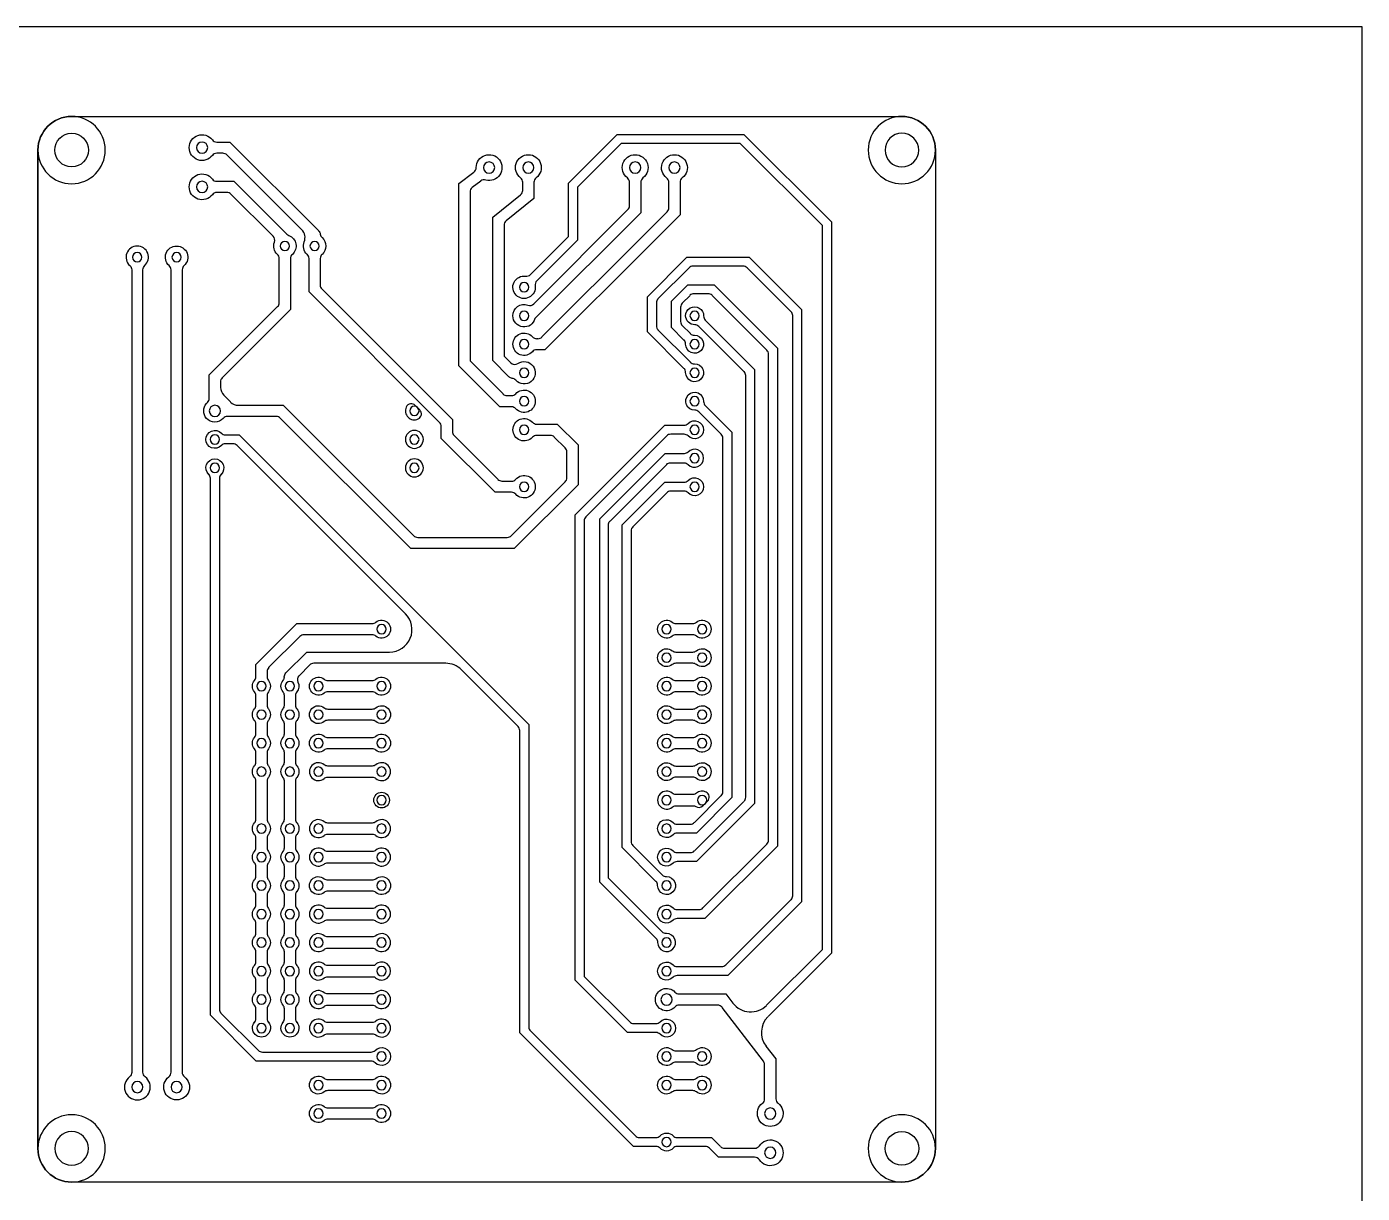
# Model space of a CAD drawing. Extents: x 0 to 200, y 0 to 200.
# Drawn here: x 81 to 200, y 96 to 200 of the extents above; entities that cross this region are included whole.
import ezdxf

# ---------------------------------------------------------------- set-up
doc = ezdxf.new("R2010")
doc.units = 0
doc.layers.add('MOSFET', color=7, linetype='CONTINUOUS')
doc.layers.add('MOSFET$TRACES', color=7, linetype='CONTINUOUS')

msp = doc.modelspace()

# ---------------------------------------------------------------- linework, layer by layer
at = {"layer": 'MOSFET'}
for p, q in [((200, 200), (0, 200)), ((200, 0), (200, 200)), ((84.96, 192), (158.96, 192)), ((81.96, 189), (81.96, 100)), ((81.96, 100), (81.96, 189)), ((161.96, 189), (161.96, 100)), ((97.9, 186.22, -1.5), (99.43, 186.22, -1.5)), ((99.43, 186.22, -1.5), (104.13, 181.51, -1.5)), ((98.8, 185.22, -1.5), (97.9, 185.22, -1.5)), ((102.91, 181.32, -1.5), (99.16, 185.07, -1.5)), ((103.47, 175.41, -1.5), (103.47, 179.33, -1.5)), ((104.47, 179.33, -1.5), (104.47, 174.79, -1.5)), ((97.23, 168.96, -1.5), (103.32, 175.05, -1.5)), ((104.47, 174.79, -1.5), (98.37, 168.69, -1.5)), ((97.23, 166.87, -1.5), (97.23, 168.96, -1.5)), ((98.23, 168.34, -1.5), (98.23, 167.85, -1.5)), ((98.52, 167.14, -1.5), (99.12, 166.55, -1.5)), ((96.98, 166.42, -1.5), (97.06, 166.5, -1.5)), ((99.83, 166.25, -1.5), (103.82, 166.25, -1.5)), ((103.82, 166.25, -1.5), (115.46, 154.62, -1.5)), ((103.2, 165.25, -1.5), (98.85, 165.25, -1.5)), ((115.19, 153.47, -1.5), (103.56, 165.11, -1.5)), ((126.41, 164.57, -1.5), (128.25, 164.57, -1.5)), ((128.25, 164.57, -1.5), (130.1, 162.72, -1.5)), ((127.63, 163.57, -1.5), (126.41, 163.57, -1.5)), ((128.95, 162.46, -1.5), (127.98, 163.42, -1.5)), ((129.1, 159.78, -1.5), (129.1, 162.1, -1.5)), ((130.1, 162.72, -1.5), (130.1, 159.16, -1.5)), ((124.14, 154.62, -1.5), (128.95, 159.43, -1.5)), ((130.1, 159.16, -1.5), (124.41, 153.47, -1.5)), ((115.81, 154.47, -1.5), (123.79, 154.47, -1.5)), ((124.41, 153.47, -1.5), (115.19, 153.47, -1.5)), ((158.96, 97), (84.96, 97))]:
    msp.add_line(p, q, dxfattribs=at)
at = {"layer": 'MOSFET', "extrusion": (0, 0, -1)}
for centre in [(-84.96, 189), (-158.96, 189), (-84.96, 100), (-158.96, 100)]:
    msp.add_circle(centre, 3, dxfattribs=at)
for centre, radius, start, end in [((-84.96, 189), 3, 0, 90), ((-158.96, 189), 3, 90, 180), ((-96.59, 185.72, 1.5), 1.15, 217.3052, 142.6948), ((-103.97, 180.45, 1.5), 1, 110.2891, 228.2429), ((-103.97, 180.45, 1.5), 1, 311.7571, 19.943), ((-97.73, 165.75, 1.5), 1, 318.1897, 41.8103), ((-97.73, 165.75, 1.5), 1, 221.8103, 318.1897), ((-125.29, 164.07, 1.5), 1, 221.8103, 138.1897), ((-84.96, 100), 3, 270, 360), ((-158.96, 100), 3, 180, 270)]:
    msp.add_arc(centre, radius, start, end, dxfattribs=at)
at = {"layer": 'MOSFET'}
for centre, radius, start, end in [((97.9, 186.72, -1.5), 0.5, 217.3052, 270), ((97.9, 184.72, -1.5), 0.5, 90, 142.6948), ((98.8, 184.72, -1.5), 0.5, 45, 90), ((102.56, 180.97, -1.5), 0.5, 340.057, 45), ((104.49, 181.86, -1.5), 0.5, 225, 249.7109), ((102.97, 179.33, -1.5), 0.5, 0, 48.2429), ((104.97, 179.33, -1.5), 0.5, 131.7571, 180), ((103, 175.39, -1.5), 0.469, 313.4209, 1.5791), ((98.71, 168.35, -1.5), 0.484, 134.197, 180.803), ((99.23, 167.85, -1.5), 1, 180, 225), ((96.73, 166.87, -1.5), 0.5, 311.8103, 0), ((99.83, 167.25, -1.5), 1, 225, 270), ((98.85, 164.75, -1.5), 0.5, 90, 138.1897), ((103.2, 164.75, -1.5), 0.5, 45, 90), ((126.41, 165.07, -1.5), 0.5, 221.8103, 270), ((126.41, 163.07, -1.5), 0.5, 90, 138.1897), ((127.63, 163.07, -1.5), 0.5, 45, 90), ((128.6, 162.1, -1.5), 0.5, 360, 45), ((128.6, 159.78, -1.5), 0.5, 315, 360), ((115.81, 154.97, -1.5), 0.5, 225, 270), ((123.79, 154.97, -1.5), 0.5, 270, 315)]:
    msp.add_arc(centre, radius, start, end, dxfattribs=at)
at = {"layer": 'MOSFET$TRACES'}
for p, q in [((97.9, 189.72, -1.5), (99.06, 189.72, -1.5)), ((99.06, 189.72, -1.5), (106.98, 181.8, -1.5)), ((129.25, 186.04, -1.5), (133.6, 190.39, -1.5)), ((133.93, 189.59, -1.5), (130.05, 185.71, -1.5)), ((133.6, 190.39, -1.5), (144.89, 190.39, -1.5)), ((144.56, 189.59, -1.5), (133.93, 189.59, -1.5)), ((151.88, 182.27, -1.5), (144.56, 189.59, -1.5)), ((144.89, 190.39, -1.5), (152.68, 182.6, -1.5)), ((98.44, 188.72, -1.5), (97.9, 188.72, -1.5)), ((105.47, 181.9, -1.5), (98.79, 188.57, -1.5)), ((119.47, 186.01, -1.5), (120.82, 187.04, -1.5)), ((119.47, 182.59, -1.5), (119.47, 186.01, -1.5)), ((121.43, 186.24, -1.5), (120.67, 185.66, -1.5)), ((125.17, 185.4, -1.5), (125.17, 186.13, -1.5)), ((126.17, 186.13, -1.5), (126.17, 184.69, -1.5)), ((129.25, 181.3, -1.5), (129.25, 186.04, -1.5)), ((130.05, 185.71, -1.5), (130.05, 180.97, -1.5)), ((134.69, 184.04, -1.5), (134.69, 186.13, -1.5)), ((135.69, 186.13, -1.5), (135.69, 183.42, -1.5)), ((138.19, 183.86, -1.5), (138.19, 186.13, -1.5)), ((139.19, 186.13, -1.5), (139.19, 183.24, -1.5)), ((120.47, 185.26, -1.5), (120.47, 182.59, -1.5)), ((122.5, 183.01, -1.5), (124.98, 185.02, -1.5)), ((126.17, 184.69, -1.5), (123.69, 182.68, -1.5)), ((126.15, 175.29, -1.5), (134.55, 183.69, -1.5)), ((135.69, 183.42, -1.5), (126.26, 173.98, -1.5)), ((135.9, 181.36, -1.5), (138.05, 183.51, -1.5)), ((119.47, 169.78, -1.5), (119.47, 182.59, -1.5)), ((120.47, 182.59, -1.5), (120.47, 170.2, -1.5)), ((122.5, 170.23, -1.5), (122.5, 183.01, -1.5)), ((123.5, 182.29, -1.5), (123.5, 170.64, -1.5)), ((139.19, 183.24, -1.5), (136.61, 180.65, -1.5)), ((151.88, 117.73, -1.5), (151.88, 182.27, -1.5)), ((152.68, 182.6, -1.5), (152.68, 117.4, -1.5)), ((125.85, 177.9, -1.5), (129.25, 181.3, -1.5)), ((130.05, 180.97, -1.5), (126.42, 177.34, -1.5)), ((126.88, 172.34, -1.5), (135.9, 181.36, -1.5)), ((136.61, 180.65, -1.5), (127.15, 171.19, -1.5)), ((106.12, 176.36, -1.5), (106.12, 179.34, -1.5)), ((107.12, 179.34, -1.5), (107.12, 176.98, -1.5)), ((136.28, 175.92, -1.5), (139.81, 179.46, -1.5)), ((139.81, 179.46, -1.5), (145.35, 179.46, -1.5)), ((144.81, 178.66, -1.5), (140.35, 178.66, -1.5)), ((145.35, 179.46, -1.5), (150.03, 174.78, -1.5)), ((90.32, 178.33, -1.5), (90.32, 106.79, -1.5)), ((91.32, 106.79, -1.5), (91.32, 178.34, -1.5)), ((93.82, 112, -1.5), (93.82, 178.33, -1.5)), ((94.82, 178.33, -1.5), (94.82, 112, -1.5)), ((140, 178.51, -1.5), (137.22, 175.73, -1.5)), ((149.08, 174.59, -1.5), (145.17, 178.51, -1.5)), ((117.75, 164.72, -1.5), (106.12, 176.36, -1.5)), ((107.26, 176.62, -1.5), (118.9, 164.99, -1.5)), ((138.44, 175.54, -1.5), (139.89, 177, -1.5)), ((139.89, 177, -1.5), (142.22, 177, -1.5)), ((141.69, 176.2, -1.5), (140.43, 176.2, -1.5)), ((142.22, 177, -1.5), (147.87, 171.35, -1.5)), ((136.28, 172.79, -1.5), (136.28, 175.92, -1.5)), ((137.08, 175.38, -1.5), (137.08, 173.33, -1.5)), ((138.44, 173.18, -1.5), (138.44, 175.54, -1.5)), ((139.24, 175, -1.5), (139.24, 173.71, -1.5)), ((140.08, 176.05, -1.5), (139.38, 175.35, -1.5)), ((146.93, 171.16, -1.5), (142.04, 176.05, -1.5)), ((141.43, 173.85, -1.5), (145.84, 169.44, -1.5)), ((149.23, 122.53, -1.5), (149.23, 174.24, -1.5)), ((150.03, 174.78, -1.5), (150.03, 121.99, -1.5)), ((139.54, 169.53, -1.5), (136.28, 172.79, -1.5)), ((137.22, 172.98, -1.5), (140.11, 170.1, -1.5)), ((139.54, 172.07, -1.5), (138.44, 173.18, -1.5)), ((139.38, 173.36, -1.5), (140.11, 172.64, -1.5)), ((144.89, 169.26, -1.5), (140.87, 173.28, -1.5)), ((126.41, 172.19, -1.5), (126.52, 172.19, -1.5)), ((123.5, 170.64, -1.5), (124.1, 170.04, -1.5)), ((127.15, 171.19, -1.5), (126.41, 171.19, -1.5)), ((147.07, 127.49, -1.5), (147.07, 170.81, -1.5)), ((147.87, 171.35, -1.5), (147.87, 126.95, -1.5)), ((123.14, 166.11, -1.5), (119.47, 169.78, -1.5)), ((120.47, 170.2, -1.5), (123.41, 167.26, -1.5)), ((123.94, 168.79, -1.5), (122.5, 170.23, -1.5)), ((145.84, 169.44, -1.5), (145.84, 130.76, -1.5)), ((145.04, 131.3, -1.5), (145.04, 168.9, -1.5)), ((123.76, 167.11, -1.5), (124.17, 167.11, -1.5)), ((115.99, 165.84, -1.5), (115.59, 166.24, -1.5)), ((124.17, 166.11, -1.5), (123.14, 166.11, -1.5)), ((142.86, 163.67, -1.5), (140.87, 165.66, -1.5)), ((141.43, 166.23, -1.5), (143.81, 163.85, -1.5)), ((117.9, 163.29, -1.5), (117.9, 164.37, -1.5)), ((118.9, 164.99, -1.5), (118.9, 163.91, -1.5)), ((129.84, 156.49, -1.5), (137.82, 164.47, -1.5)), ((137.82, 164.47, -1.5), (139.55, 164.47, -1.5)), ((98.67, 163.61, -1.5), (99.89, 163.61, -1.5)), ((99.89, 163.61, -1.5), (125.71, 137.8, -1.5)), ((122.7, 158.49, -1.5), (117.9, 163.29, -1.5)), ((119.05, 163.56, -1.5), (122.97, 159.64, -1.5)), ((138.01, 163.52, -1.5), (130.79, 156.3, -1.5)), ((139.55, 163.67, -1.5), (138.36, 163.67, -1.5)), ((143.01, 131.8, -1.5), (143.01, 163.32, -1.5)), ((143.81, 163.85, -1.5), (143.81, 131.27, -1.5)), ((99.36, 162.81, -1.5), (98.67, 162.81, -1.5)), ((114.71, 147.66, -1.5), (99.71, 162.67, -1.5)), ((137.82, 161.93, -1.5), (132, 156.11, -1.5)), ((139.55, 161.93, -1.5), (137.82, 161.93, -1.5)), ((132.95, 155.92, -1.5), (138.01, 160.98, -1.5)), ((138.36, 161.13, -1.5), (139.55, 161.13, -1.5)), ((97.33, 111.88, -1.5), (97.33, 159.74, -1.5)), ((98.13, 159.74, -1.5), (98.13, 112.42, -1.5)), ((124.17, 158.49, -1.5), (122.7, 158.49, -1.5)), ((123.32, 159.49, -1.5), (124.17, 159.49, -1.5)), ((134.03, 155.6, -1.5), (137.82, 159.39, -1.5)), ((138.01, 158.44, -1.5), (134.98, 155.41, -1.5)), ((137.82, 159.39, -1.5), (139.55, 159.39, -1.5)), ((139.55, 158.59, -1.5), (138.36, 158.59, -1.5)), ((129.84, 115.01, -1.5), (129.84, 156.49, -1.5)), ((130.64, 155.95, -1.5), (130.64, 115.34, -1.5)), ((132, 156.11, -1.5), (132, 123.77, -1.5)), ((132.8, 124.1, -1.5), (132.8, 155.57, -1.5)), ((134.03, 126.82, -1.5), (134.03, 155.6, -1.5)), ((134.83, 155.06, -1.5), (134.83, 127.36, -1.5)), ((101.38, 143.13, -1.5), (105.04, 146.79, -1.5)), ((105.04, 146.79, -1.5), (111.76, 146.79, -1.5)), ((138.82, 146.79, -1.5), (140.33, 146.79, -1.5)), ((105.31, 145.64, -1.5), (102.52, 142.86, -1.5)), ((111.76, 145.79, -1.5), (105.66, 145.79, -1.5)), ((140.33, 145.79, -1.5), (138.82, 145.79, -1.5)), ((104.06, 142.39, -1.5), (105.92, 144.25, -1.5)), ((105.92, 144.25, -1.5), (113.3, 144.25, -1.5)), ((138.82, 144.25, -1.5), (140.33, 144.25, -1.5)), ((101.38, 142.04, -1.5), (101.38, 143.13, -1.5)), ((106.19, 143.1, -1.5), (105.23, 142.14, -1.5)), ((118.3, 143.25, -1.5), (106.54, 143.25, -1.5)), ((140.33, 143.25, -1.5), (138.82, 143.25, -1.5)), ((102.38, 142.51, -1.5), (102.38, 142.04, -1.5)), ((107.79, 141.71, -1.5), (111.76, 141.71, -1.5)), ((124.76, 137.62, -1.5), (119.71, 142.66, -1.5)), ((138.82, 141.71, -1.5), (140.33, 141.71, -1.5)), ((111.76, 140.71, -1.5), (107.79, 140.71, -1.5)), ((140.33, 140.71, -1.5), (138.82, 140.71, -1.5)), ((101.38, 139.5, -1.5), (101.38, 140.38, -1.5)), ((102.38, 140.38, -1.5), (102.38, 139.5, -1.5)), ((103.92, 139.5, -1.5), (103.92, 140.38, -1.5)), ((104.92, 140.38, -1.5), (104.92, 139.5, -1.5)), ((107.79, 139.17, -1.5), (111.76, 139.17, -1.5)), ((111.76, 138.17, -1.5), (107.79, 138.17, -1.5)), ((138.82, 139.17, -1.5), (140.33, 139.17, -1.5)), ((140.33, 138.17, -1.5), (138.82, 138.17, -1.5)), ((101.38, 136.96, -1.5), (101.38, 137.84, -1.5)), ((102.38, 137.84, -1.5), (102.38, 136.96, -1.5)), ((103.92, 136.96, -1.5), (103.92, 137.84, -1.5)), ((104.92, 137.84, -1.5), (104.92, 136.96, -1.5)), ((124.9, 110.29, -1.5), (124.9, 137.26, -1.5)), ((125.71, 137.8, -1.5), (125.71, 110.83, -1.5)), ((107.79, 136.63, -1.5), (111.76, 136.63, -1.5)), ((138.82, 136.63, -1.5), (140.33, 136.63, -1.5)), ((101.38, 134.42, -1.5), (101.38, 135.3, -1.5)), ((102.38, 135.3, -1.5), (102.38, 134.42, -1.5)), ((103.92, 134.42, -1.5), (103.92, 135.3, -1.5)), ((104.92, 135.3, -1.5), (104.92, 134.42, -1.5)), ((111.76, 135.63, -1.5), (107.79, 135.63, -1.5)), ((140.33, 135.63, -1.5), (138.82, 135.63, -1.5)), ((111.76, 134.09, -1.5), (107.79, 134.09, -1.5)), ((138.82, 134.09, -1.5), (140.33, 134.09, -1.5)), ((101.38, 129.34, -1.5), (101.38, 132.76, -1.5)), ((102.38, 132.76, -1.5), (102.38, 129.34, -1.5)), ((103.92, 129.34, -1.5), (103.92, 132.76, -1.5)), ((104.92, 132.76, -1.5), (104.92, 129.34, -1.5)), ((107.79, 133.09, -1.5), (111.76, 133.09, -1.5)), ((140.33, 133.09, -1.5), (138.82, 133.09, -1.5)), ((140.33, 131.55, -1.5), (138.82, 131.55, -1.5)), ((140.47, 129.06, -1.5), (142.86, 131.45, -1.5)), ((143.81, 131.27, -1.5), (140.65, 128.11, -1.5)), ((141.21, 130.54, -1.5), (141.64, 130.97, -1.5)), ((138.82, 130.55, -1.5), (140.33, 130.55, -1.5)), ((140.47, 126.52, -1.5), (144.89, 130.94, -1.5)), ((145.84, 130.76, -1.5), (140.65, 125.57, -1.5)), ((111.76, 129.01, -1.5), (107.79, 129.01, -1.5)), ((138.93, 128.91, -1.5), (140.11, 128.91, -1.5)), ((101.38, 126.8, -1.5), (101.38, 127.68, -1.5)), ((102.38, 127.68, -1.5), (102.38, 126.8, -1.5)), ((103.92, 126.8, -1.5), (103.92, 127.68, -1.5)), ((104.92, 127.68, -1.5), (104.92, 126.8, -1.5)), ((107.79, 128.01, -1.5), (111.76, 128.01, -1.5)), ((140.65, 128.11, -1.5), (138.93, 128.11, -1.5)), ((111.76, 126.47, -1.5), (107.79, 126.47, -1.5)), ((137.04, 123.81, -1.5), (134.03, 126.82, -1.5)), ((134.98, 127.01, -1.5), (137.61, 124.38, -1.5)), ((138.93, 126.37, -1.5), (140.11, 126.37, -1.5)), ((141.23, 121.44, -1.5), (146.93, 127.13, -1.5)), ((147.87, 126.95, -1.5), (141.41, 120.49, -1.5)), ((101.38, 124.26, -1.5), (101.38, 125.14, -1.5)), ((102.38, 125.14, -1.5), (102.38, 124.26, -1.5)), ((103.92, 124.26, -1.5), (103.92, 125.14, -1.5)), ((104.92, 125.14, -1.5), (104.92, 124.26, -1.5)), ((107.79, 125.47, -1.5), (111.76, 125.47, -1.5)), ((140.65, 125.57, -1.5), (138.93, 125.57, -1.5)), ((107.79, 123.93, -1.5), (111.76, 123.93, -1.5)), ((137.61, 119.3, -1.5), (132.8, 124.1, -1.5)), ((111.76, 122.93, -1.5), (107.79, 122.93, -1.5)), ((132, 123.77, -1.5), (137.04, 118.73, -1.5)), ((101.38, 121.72, -1.5), (101.38, 122.6, -1.5)), ((102.38, 122.6, -1.5), (102.38, 121.72, -1.5)), ((103.92, 121.72, -1.5), (103.92, 122.6, -1.5)), ((104.92, 122.6, -1.5), (104.92, 121.72, -1.5)), ((143.26, 116.36, -1.5), (149.08, 122.18, -1.5)), ((150.03, 121.99, -1.5), (143.45, 115.41, -1.5)), ((111.76, 121.39, -1.5), (107.79, 121.39, -1.5)), ((107.79, 120.39, -1.5), (111.76, 120.39, -1.5)), ((138.93, 121.29, -1.5), (140.88, 121.29, -1.5)), ((141.41, 120.49, -1.5), (138.93, 120.49, -1.5)), ((101.38, 119.18, -1.5), (101.38, 120.06, -1.5)), ((102.38, 120.06, -1.5), (102.38, 119.18, -1.5)), ((103.92, 119.18, -1.5), (103.92, 120.06, -1.5)), ((104.92, 120.06, -1.5), (104.92, 119.18, -1.5)), ((111.76, 118.85, -1.5), (107.79, 118.85, -1.5)), ((101.38, 116.64, -1.5), (101.38, 117.52, -1.5)), ((102.38, 117.52, -1.5), (102.38, 116.64, -1.5)), ((103.92, 116.64, -1.5), (103.92, 117.52, -1.5)), ((104.92, 117.52, -1.5), (104.92, 116.64, -1.5)), ((107.79, 117.85, -1.5), (111.76, 117.85, -1.5)), ((146.91, 112.76, -1.5), (151.88, 117.73, -1.5)), ((152.68, 117.4, -1.5), (147.03, 111.75, -1.5)), ((111.96, 116.31, -1.5), (107.79, 116.31, -1.5)), ((138.93, 116.21, -1.5), (142.91, 116.21, -1.5)), ((101.38, 114.1, -1.5), (101.38, 114.98, -1.5)), ((102.38, 114.98, -1.5), (102.38, 114.1, -1.5)), ((103.92, 114.1, -1.5), (103.92, 114.98, -1.5)), ((104.92, 114.98, -1.5), (104.92, 114.1, -1.5)), ((107.79, 115.31, -1.5), (111.96, 115.31, -1.5)), ((134.52, 110.33, -1.5), (129.84, 115.01, -1.5)), ((130.64, 115.34, -1.5), (134.7, 111.28, -1.5)), ((143.45, 115.41, -1.5), (138.93, 115.41, -1.5)), ((111.76, 113.77, -1.5), (107.79, 113.77, -1.5)), ((139.11, 113.77, -1.5), (143.28, 113.77, -1.5)), ((143.28, 113.77, -1.5), (143.91, 112.96, -1.5)), ((93.82, 106.79, -1.5), (93.82, 112, -1.5)), ((94.82, 112, -1.5), (94.82, 106.79, -1.5)), ((98.27, 112.07, -1.5), (101.61, 108.74, -1.5)), ((101.38, 111.56, -1.5), (101.38, 112.44, -1.5)), ((102.38, 112.44, -1.5), (102.38, 111.56, -1.5)), ((103.92, 111.56, -1.5), (103.92, 112.44, -1.5)), ((104.92, 112.44, -1.5), (104.92, 111.56, -1.5)), ((107.79, 112.77, -1.5), (111.76, 112.77, -1.5)), ((142.54, 112.77, -1.5), (139.11, 112.77, -1.5)), ((146.62, 107.77, -1.5), (142.94, 112.57, -1.5)), ((101.42, 107.79, -1.5), (97.33, 111.88, -1.5)), ((111.76, 111.23, -1.5), (107.79, 111.23, -1.5)), ((135.06, 111.13, -1.5), (137.05, 111.13, -1.5)), ((107.79, 110.23, -1.5), (111.76, 110.23, -1.5)), ((135.03, 100.17, -1.5), (124.9, 110.29, -1.5)), ((125.85, 110.48, -1.5), (135.21, 101.12, -1.5)), ((137.05, 110.33, -1.5), (134.52, 110.33, -1.5)), ((101.96, 108.59, -1.5), (111.65, 108.59, -1.5)), ((138.82, 108.69, -1.5), (140.33, 108.69, -1.5)), ((146.85, 109.11, -1.5), (147.73, 107.98, -1.5)), ((111.65, 107.79, -1.5), (101.42, 107.79, -1.5)), ((140.33, 107.69, -1.5), (138.82, 107.69, -1.5)), ((146.73, 104.42, -1.5), (146.73, 107.47, -1.5)), ((147.73, 107.98, -1.5), (147.73, 104.42, -1.5)), ((107.79, 106.15, -1.5), (111.76, 106.15, -1.5)), ((138.82, 106.15, -1.5), (140.33, 106.15, -1.5)), ((111.76, 105.15, -1.5), (107.79, 105.15, -1.5)), ((140.33, 105.15, -1.5), (138.82, 105.15, -1.5)), ((107.79, 103.61, -1.5), (111.76, 103.61, -1.5)), ((111.76, 102.61, -1.5), (107.79, 102.61, -1.5)), ((137.05, 100.17, -1.5), (135.03, 100.17, -1.5)), ((135.57, 100.97, -1.5), (137.05, 100.97, -1.5)), ((138.93, 100.97, -1.5), (142, 100.97, -1.5)), ((141.46, 100.17, -1.5), (138.93, 100.17, -1.5)), ((142.63, 99.21, -1.5), (141.81, 100.02, -1.5)), ((142, 100.97, -1.5), (142.81, 100.16, -1.5)), ((143.17, 100.01, -1.5), (145.84, 100.01, -1.5)), ((145.84, 99.21, -1.5), (142.63, 99.21, -1.5))]:
    msp.add_line(p, q, dxfattribs=at)
for centre, radius in [((84.96, 189), 1.5), ((112.59, 131.05, -1.5), 0.7), ((158.96, 100), 1.5)]:
    msp.add_circle(centre, radius, dxfattribs=at)
at = {"layer": 'MOSFET$TRACES', "extrusion": (0, 0, -1)}
for centre, radius in [((-158.96, 189), 1.5), ((-96.59, 189.22, 1.5), 0.5), ((-122.17, 187.44, 1.5), 0.5), ((-125.67, 187.44, 1.5), 0.5), ((-135.19, 187.44, 1.5), 0.5), ((-138.69, 187.44, 1.5), 0.5), ((-96.59, 185.72, 1.5), 0.5), ((-90.81, 179.45, 1.5), 0.415), ((-94.32, 179.45, 1.5), 0.415), ((-103.97, 180.45, 1.5), 0.415), ((-106.62, 180.45, 1.5), 0.415), ((-125.29, 176.77, 1.5), 0.415), ((-125.29, 174.23, 1.5), 0.415), ((-140.49, 174.23, 1.5), 0.415), ((-125.29, 171.69, 1.5), 0.415), ((-140.49, 171.69, 1.5), 0.415), ((-125.29, 169.15, 1.5), 0.415), ((-140.49, 169.15, 1.5), 0.415), ((-125.29, 166.61, 1.5), 0.415), ((-140.49, 166.61, 1.5), 0.415), ((-97.73, 165.75, 1.5), 0.5), ((-115.51, 165.75, 1.5), 0.415), ((-125.29, 164.07, 1.5), 0.415), ((-140.49, 164.07, 1.5), 0.415), ((-97.73, 163.21, 1.5), 0.415), ((-115.51, 163.21, 1.5), 0.8), ((-115.51, 163.21, 1.5), 0.415), ((-140.49, 161.53, 1.5), 0.415), ((-97.73, 160.67, 1.5), 0.415), ((-115.51, 160.67, 1.5), 0.8), ((-115.51, 160.67, 1.5), 0.415), ((-125.29, 158.99, 1.5), 0.415), ((-140.49, 158.99, 1.5), 0.415), ((-112.59, 146.29, 1.5), 0.415), ((-137.99, 146.29, 1.5), 0.415), ((-141.16, 146.29, 1.5), 0.415), ((-137.99, 143.75, 1.5), 0.415), ((-141.16, 143.75, 1.5), 0.415), ((-101.88, 141.21, 1.5), 0.415), ((-104.42, 141.21, 1.5), 0.415), ((-106.96, 141.21, 1.5), 0.415), ((-112.59, 141.21, 1.5), 0.415), ((-137.99, 141.21, 1.5), 0.415), ((-141.16, 141.21, 1.5), 0.415), ((-101.88, 138.67, 1.5), 0.415), ((-104.42, 138.67, 1.5), 0.415), ((-106.96, 138.67, 1.5), 0.415), ((-112.59, 138.67, 1.5), 0.415), ((-137.99, 138.67, 1.5), 0.415), ((-141.16, 138.67, 1.5), 0.415), ((-101.88, 136.13, 1.5), 0.415), ((-104.42, 136.13, 1.5), 0.415), ((-106.96, 136.13, 1.5), 0.415), ((-112.59, 136.13, 1.5), 0.415), ((-137.99, 136.13, 1.5), 0.415), ((-141.16, 136.13, 1.5), 0.415), ((-101.88, 133.59, 1.5), 0.415), ((-104.42, 133.59, 1.5), 0.415), ((-106.96, 133.59, 1.5), 0.415), ((-112.59, 133.59, 1.5), 0.415), ((-137.99, 133.59, 1.5), 0.415), ((-141.16, 133.59, 1.5), 0.415), ((-112.59, 131.05, 1.5), 0.415), ((-112.59, 131.05, 1.5), 0.415), ((-137.99, 131.05, 1.5), 0.415), ((-141.16, 131.05, 1.5), 0.415), ((-101.88, 128.51, 1.5), 0.415), ((-104.42, 128.51, 1.5), 0.415), ((-106.96, 128.51, 1.5), 0.415), ((-112.59, 128.51, 1.5), 0.415), ((-137.99, 128.51, 1.5), 0.415), ((-101.88, 125.97, 1.5), 0.415), ((-104.42, 125.97, 1.5), 0.415), ((-106.96, 125.97, 1.5), 0.415), ((-112.59, 125.97, 1.5), 0.415), ((-137.99, 125.97, 1.5), 0.415), ((-101.88, 123.43, 1.5), 0.415), ((-104.42, 123.43, 1.5), 0.415), ((-106.96, 123.43, 1.5), 0.415), ((-112.59, 123.43, 1.5), 0.415), ((-137.99, 123.43, 1.5), 0.415), ((-101.88, 120.89, 1.5), 0.415), ((-104.42, 120.89, 1.5), 0.415), ((-106.96, 120.89, 1.5), 0.415), ((-112.59, 120.89, 1.5), 0.415), ((-137.99, 120.89, 1.5), 0.415), ((-101.88, 118.35, 1.5), 0.415), ((-104.42, 118.35, 1.5), 0.415), ((-106.96, 118.35, 1.5), 0.415), ((-112.59, 118.35, 1.5), 0.415), ((-137.99, 118.35, 1.5), 0.415), ((-101.88, 115.81, 1.5), 0.415), ((-104.42, 115.81, 1.5), 0.415), ((-106.96, 115.81, 1.5), 0.415), ((-112.59, 115.81, 1.5), 0.415), ((-137.99, 115.81, 1.5), 0.415), ((-101.88, 113.27, 1.5), 0.415), ((-104.42, 113.27, 1.5), 0.415), ((-106.96, 113.27, 1.5), 0.415), ((-112.59, 113.27, 1.5), 0.415), ((-137.99, 113.27, 1.5), 0.5), ((-101.88, 110.73, 1.5), 0.415), ((-104.42, 110.73, 1.5), 0.415), ((-106.96, 110.73, 1.5), 0.415), ((-112.59, 110.73, 1.5), 0.415), ((-137.99, 110.73, 1.5), 0.415), ((-112.59, 108.19, 1.5), 0.415), ((-137.99, 108.19, 1.5), 0.415), ((-141.16, 108.19, 1.5), 0.415), ((-90.82, 105.47, 1.5), 0.5), ((-94.32, 105.47, 1.5), 0.5), ((-106.96, 105.65, 1.5), 0.415), ((-112.59, 105.65, 1.5), 0.415), ((-137.99, 105.65, 1.5), 0.415), ((-141.16, 105.65, 1.5), 0.415), ((-147.23, 103.11, 1.5), 0.5), ((-106.96, 103.11, 1.5), 0.415), ((-112.59, 103.11, 1.5), 0.415), ((-84.96, 100), 1.5), ((-137.99, 100.57, 1.5), 0.415), ((-147.23, 99.61, 1.5), 0.5)]:
    msp.add_circle(centre, radius, dxfattribs=at)
for centre, radius, start, end in [((-96.59, 189.22, 1.5), 1.15, 217.3052, 142.6948), ((-122.17, 187.44, 1.5), 1.15, 359.9308, 285.3204), ((-125.67, 187.44, 1.5), 1.15, 307.3052, 232.6948), ((-135.19, 187.44, 1.5), 1.15, 307.3052, 232.6948), ((-138.69, 187.44, 1.5), 1.15, 307.3052, 232.6948), ((-106.64, 181.45, 1.5), 0.483, 134.2999, 173.4613), ((-106.62, 180.45, 1.5), 1, 131.8103, 180), ((-94.32, 179.45, 1.5), 1, 311.7571, 228.2429), ((-106.62, 180.45, 1.5), 1, 311.8103, 21.6438), ((-106.62, 180.45, 1.5), 1, 180.0469, 228.163), ((-89.82, 178.33, 1.5), 0.5, 131.5787, 180), ((-91.82, 178.34, 1.5), 0.5, 0, 48.064), ((-125.29, 176.77, 1.5), 1, 171.8699, 98.1301), ((-125.28, 174.24, 1.5), 0.993, 359.4407, 110.2698), ((-140.49, 174.23, 1.5), 0.8, 0, 181.1869), ((-125.29, 174.23, 1.5), 1, 194.2281, 360), ((-140.49, 174.23, 1.5), 0.8, 268.8115, 0.0025), ((-125.29, 171.69, 1.5), 1, 0, 138.1897), ((-125.29, 171.69, 1.5), 1, 221.8103, 360), ((-140.49, 171.69, 1.5), 0.8, 88.8131, 0), ((-140.49, 171.69, 1.5), 0.8, 0, 1.1869), ((-125.29, 169.15, 1.5), 1, 56.26, 318.1897), ((-140.49, 169.15, 1.5), 0.8, 88.8131, 1.1869), ((-124.3, 169.14, 1.5), 0.5, 277.2388, 315), ((-125.29, 166.61, 1.5), 1, 41.8103, 318.1897), ((-140.49, 166.61, 1.5), 0.8, 268.8131, 181.1869), ((-140.49, 164.07, 1.5), 0.8, 43.8131, 316.1869), ((-97.73, 163.21, 1.5), 0.8, 223.8131, 136.1869), ((-139.55, 162.43, 1.5), 0.5, 223.8131, 270), ((-97.73, 160.67, 1.5), 0.8, 313.8131, 226.1869), ((-138.36, 160.63, 1.5), 0.5, 45, 90), ((-139.55, 160.63, 1.5), 0.5, 90, 136.1869), ((-125.29, 158.99, 1.5), 1, 41.9, 318.2793), ((-140.49, 158.99, 1.5), 0.8, 43.8131, 316.1869), ((-133.3, 155.57, 1.5), 0.5, 0, 45), ((-112.59, 146.29, 1.5), 0.8, 50.2849, 309.7151), ((-137.99, 146.29, 1.5), 0.8, 230.2849, 129.7151), ((-141.16, 146.29, 1.5), 0.8, 50.2849, 309.7151), ((-137.99, 143.75, 1.5), 0.8, 230.2849, 129.7151), ((-141.16, 143.75, 1.5), 0.8, 50.2849, 309.7151), ((-101.88, 141.21, 1.5), 0.8, 320.2849, 39.7151), ((-101.88, 141.21, 1.5), 0.8, 140.2849, 219.7151), ((-104.42, 141.21, 1.5), 0.8, 320.2849, 39.6953), ((-104.42, 142.04, 1.5), 0.501, 0.0794, 45), ((-106.96, 141.21, 1.5), 0.8, 230.2849, 129.7151), ((-112.59, 141.21, 1.5), 0.8, 50.2849, 309.7151), ((-137.99, 141.21, 1.5), 0.8, 230.2849, 129.7151), ((-141.16, 141.21, 1.5), 0.8, 50.2849, 309.7151), ((-104.42, 141.21, 1.5), 0.8, 153.5255, 219.7151), ((-106.96, 138.67, 1.5), 0.8, 230.2849, 129.7151), ((-112.59, 138.67, 1.5), 0.8, 50.2849, 309.7151), ((-137.99, 138.67, 1.5), 0.8, 230.2849, 129.7151), ((-141.16, 138.67, 1.5), 0.8, 50.2849, 309.7151), ((-101.88, 138.67, 1.5), 0.8, 320.2849, 39.7151), ((-101.88, 138.67, 1.5), 0.8, 140.2849, 219.7151), ((-104.42, 138.67, 1.5), 0.8, 320.2849, 39.7151), ((-104.42, 138.67, 1.5), 0.8, 140.2849, 219.7151), ((-106.96, 136.13, 1.5), 0.8, 230.2849, 129.7151), ((-112.59, 136.13, 1.5), 0.8, 50.2849, 309.7151), ((-137.99, 136.13, 1.5), 0.8, 230.2849, 129.7151), ((-141.16, 136.13, 1.5), 0.8, 50.2849, 309.7151), ((-101.88, 136.13, 1.5), 0.8, 320.2849, 39.7151), ((-101.88, 136.13, 1.5), 0.8, 140.2849, 219.7151), ((-104.42, 136.13, 1.5), 0.8, 320.2849, 39.7151), ((-104.42, 136.13, 1.5), 0.8, 140.2849, 219.7151), ((-101.88, 133.59, 1.5), 0.8, 320.2849, 39.7151), ((-101.88, 133.59, 1.5), 0.8, 140.2849, 219.7151), ((-104.42, 133.59, 1.5), 0.8, 320.2849, 39.7151), ((-104.42, 133.59, 1.5), 0.8, 140.2849, 219.7151), ((-107.79, 134.59, 1.5), 0.5, 270, 309.7151), ((-111.76, 134.59, 1.5), 0.5, 230.2849, 270), ((-137.99, 133.59, 1.5), 0.8, 230.2849, 129.7151), ((-141.16, 133.59, 1.5), 0.8, 50.2849, 309.7151), ((-107.79, 132.59, 1.5), 0.5, 50.2849, 90), ((-111.76, 132.59, 1.5), 0.5, 90, 129.7151), ((-138.82, 132.05, 1.5), 0.5, 270, 309.7151), ((-140.33, 132.05, 1.5), 0.5, 230.2849, 270), ((-138.82, 130.05, 1.5), 0.5, 50.2849, 90), ((-140.33, 130.05, 1.5), 0.5, 90, 122.3063), ((-101.88, 128.51, 1.5), 0.8, 320.2849, 39.7151), ((-101.88, 128.51, 1.5), 0.8, 140.2849, 219.7151), ((-104.42, 128.51, 1.5), 0.8, 320.2849, 39.7151), ((-104.42, 128.51, 1.5), 0.8, 140.2849, 219.7151), ((-107.79, 129.51, 1.5), 0.5, 270, 309.7151), ((-111.76, 129.51, 1.5), 0.5, 230.2849, 270), ((-137.99, 128.51, 1.5), 0.8, 360, 136.1869), ((-107.79, 127.51, 1.5), 0.5, 50.2849, 90), ((-111.76, 127.51, 1.5), 0.5, 90, 129.7151), ((-137.99, 128.51, 1.5), 0.8, 223.8131, 360), ((-101.88, 125.97, 1.5), 0.8, 320.2849, 39.7151), ((-101.88, 125.97, 1.5), 0.8, 140.2849, 219.7151), ((-104.42, 125.97, 1.5), 0.8, 320.2849, 39.7151), ((-104.42, 125.97, 1.5), 0.8, 140.2849, 219.7151), ((-107.79, 126.97, 1.5), 0.5, 270, 309.7151), ((-111.76, 126.97, 1.5), 0.5, 230.2849, 270), ((-137.99, 125.97, 1.5), 0.8, 223.8131, 136.1869), ((-107.79, 124.97, 1.5), 0.5, 50.2849, 90), ((-111.76, 124.97, 1.5), 0.5, 90, 129.7151), ((-101.88, 123.43, 1.5), 0.8, 320.2849, 39.7151), ((-101.88, 123.43, 1.5), 0.8, 140.2849, 219.7151), ((-104.42, 123.43, 1.5), 0.8, 320.2849, 39.7151), ((-104.42, 123.43, 1.5), 0.8, 140.2849, 219.7151), ((-106.96, 123.43, 1.5), 0.8, 230.2849, 129.7151), ((-112.59, 123.43, 1.5), 0.8, 50.2849, 309.7151), ((-137.99, 123.43, 1.5), 0.8, 88.8131, 360), ((-137.99, 123.43, 1.5), 0.8, 0, 1.1869), ((-107.79, 121.89, 1.5), 0.5, 270, 309.7151), ((-111.76, 121.89, 1.5), 0.5, 230.2849, 270), ((-137.99, 120.89, 1.5), 0.8, 223.8131, 136.1869), ((-101.88, 120.89, 1.5), 0.8, 320.2849, 39.7151), ((-101.88, 120.89, 1.5), 0.8, 140.2849, 219.7151), ((-104.42, 120.89, 1.5), 0.8, 320.2849, 39.7151), ((-104.42, 120.89, 1.5), 0.8, 140.2849, 219.7151), ((-107.79, 119.89, 1.5), 0.5, 50.2849, 90), ((-111.76, 119.89, 1.5), 0.5, 90, 129.7151), ((-137.96, 119.65, 1.5), 0.5, 268.8131, 315), ((-101.88, 118.35, 1.5), 0.8, 320.2849, 39.7151), ((-101.88, 118.35, 1.5), 0.8, 140.2849, 219.7151), ((-104.42, 118.35, 1.5), 0.8, 320.2849, 39.7151), ((-104.42, 118.35, 1.5), 0.8, 140.2849, 219.7151), ((-107.79, 119.35, 1.5), 0.5, 270, 309.7151), ((-111.76, 119.35, 1.5), 0.5, 230.2849, 270), ((-136.69, 118.38, 1.5), 0.5, 135, 181.1869), ((-107.79, 117.35, 1.5), 0.5, 50.2849, 90), ((-111.76, 117.35, 1.5), 0.5, 90, 129.7151), ((-137.99, 115.81, 1.5), 0.8, 360, 136.1869), ((-101.88, 115.81, 1.5), 0.8, 320.2849, 39.7151), ((-101.88, 115.81, 1.5), 0.8, 140.2849, 219.7151), ((-104.42, 115.81, 1.5), 0.8, 320.2849, 39.7151), ((-104.42, 115.81, 1.5), 0.8, 140.2849, 219.7151), ((-107.79, 116.81, 1.5), 0.5, 270, 309.7151), ((-137.99, 115.81, 1.5), 0.8, 223.8131, 360), ((-107.79, 114.81, 1.5), 0.5, 50.2849, 90), ((-137.99, 113.27, 1.5), 1, 0, 138.1897), ((-101.88, 113.27, 1.5), 0.8, 320.2849, 39.7151), ((-101.88, 113.27, 1.5), 0.8, 140.2849, 219.7151), ((-104.42, 113.27, 1.5), 0.8, 320.2849, 39.7151), ((-104.42, 113.27, 1.5), 0.8, 140.2849, 219.7151), ((-107.79, 114.27, 1.5), 0.5, 270, 309.7151), ((-111.76, 114.27, 1.5), 0.5, 230.2849, 270), ((-137.99, 113.27, 1.5), 1, 221.8103, 360), ((-107.79, 112.27, 1.5), 0.5, 50.2849, 90), ((-111.76, 112.27, 1.5), 0.5, 90, 129.7151), ((-101.88, 110.73, 1.5), 0.8, 140.2849, 39.7151), ((-104.42, 110.73, 1.5), 0.8, 140.2849, 39.7151), ((-107.79, 111.73, 1.5), 0.5, 270, 309.7151), ((-111.76, 111.73, 1.5), 0.5, 230.2849, 270), ((-137.99, 110.73, 1.5), 0.8, 43.8131, 316.1869), ((-107.79, 109.73, 1.5), 0.5, 50.2849, 90), ((-111.76, 109.73, 1.5), 0.5, 90, 129.7151), ((-112.59, 108.19, 1.5), 0.8, 43.8131, 316.1869), ((-137.99, 108.19, 1.5), 0.8, 230.2849, 129.7151), ((-141.16, 108.19, 1.5), 0.8, 50.2849, 309.7151), ((-89.82, 106.78, 1.5), 0.493, 179.6026, 233.0922), ((-91.82, 106.79, 1.5), 0.5, 307.3052, 360), ((-94.32, 105.47, 1.5), 1.15, 127.3052, 52.6948), ((-106.96, 105.65, 1.5), 0.8, 230.2849, 129.7151), ((-112.59, 105.65, 1.5), 0.8, 50.2849, 309.7151), ((-137.99, 105.65, 1.5), 0.8, 230.2849, 129.7151), ((-141.16, 105.65, 1.5), 0.8, 50.2849, 309.7151), ((-106.96, 103.11, 1.5), 0.8, 230.2849, 129.7151), ((-112.59, 103.11, 1.5), 0.8, 50.2849, 309.7151), ((-147.23, 103.11, 1.5), 1.15, 127.3052, 52.6948), ((-137.99, 100.57, 1.5), 0.8, 43.8131, 136.1869), ((-137.99, 100.57, 1.5), 0.8, 223.8131, 316.1869), ((-147.23, 99.61, 1.5), 1.15, 33.0557, 326.9443)]:
    msp.add_arc(centre, radius, start, end, dxfattribs=at)
at = {"layer": 'MOSFET$TRACES'}
for centre, radius, start, end in [((97.9, 190.22, -1.5), 0.5, 217.3052, 270), ((97.9, 188.22, -1.5), 0.5, 90, 142.6948), ((98.45, 188.23, -1.5), 0.483, 44.1625, 90.8375), ((120.52, 187.44, -1.5), 0.5, 307.3744, 0.0692), ((121.73, 185.85, -1.5), 0.5, 74.6796, 127.3744), ((124.67, 186.13, -1.5), 0.5, 0, 52.6948), ((126.67, 186.13, -1.5), 0.5, 127.3052, 180), ((134.19, 186.13, -1.5), 0.5, 0, 52.6948), ((136.19, 186.13, -1.5), 0.5, 127.3052, 180), ((137.69, 186.13, -1.5), 0.5, 0, 52.6948), ((139.69, 186.13, -1.5), 0.5, 127.3052, 180), ((120.97, 185.26, -1.5), 0.5, 127.3744, 180), ((124.68, 185.4, -1.5), 0.484, 308.0319, 0.9145), ((134.21, 184.04, -1.5), 0.482, 314.1279, 0.8721), ((137.69, 183.86, -1.5), 0.5, 315, 0), ((123.99, 182.3, -1.5), 0.484, 128.0319, 180.9145), ((104.79, 181.2, -1.5), 0.974, 337.3603, 45.9959), ((107.62, 181.57, -1.5), 0.5, 187.2388, 228.1897), ((90.81, 179.45, -1.5), 1, 311.936, 228.4213), ((93.32, 178.33, -1.5), 0.5, 0, 48.2429), ((95.32, 178.33, -1.5), 0.5, 131.7571, 180), ((105.62, 179.34, -1.5), 0.5, 0, 48.1897), ((107.62, 179.34, -1.5), 0.5, 131.8376, 180), ((140.35, 178.16, -1.5), 0.5, 90, 135), ((144.81, 178.16, -1.5), 0.5, 45, 90), ((125.5, 178.25, -1.5), 0.492, 261.4128, 315.4571), ((107.6, 176.97, -1.5), 0.483, 179.1625, 225.8375), ((126.77, 176.98, -1.5), 0.5, 135, 188.1301), ((140.43, 175.7, -1.5), 0.5, 90, 135), ((141.69, 175.7, -1.5), 0.5, 45, 90), ((125.8, 175.63, -1.5), 0.488, 249.3826, 315.9069), ((137.58, 175.38, -1.5), 0.5, 135, 180), ((139.74, 175, -1.5), 0.5, 135, 180), ((141.79, 174.2, -1.5), 0.5, 178.8131, 225), ((148.73, 174.24, -1.5), 0.5, 0, 45), ((137.58, 173.33, -1.5), 0.5, 180, 225), ((139.74, 173.71, -1.5), 0.5, 180, 225), ((140.46, 172.99, -1.5), 0.5, 225, 271.1869), ((140.51, 172.93, -1.5), 0.5, 45, 91.1885), ((126.4, 172.67, -1.5), 0.482, 220.849, 270.9613), ((126.53, 172.67, -1.5), 0.484, 269.197, 315.803), ((139.19, 171.72, -1.5), 0.5, 358.8131, 45), ((126.4, 170.71, -1.5), 0.484, 89.1384, 139.0513), ((146.57, 170.81, -1.5), 0.5, 360, 45), ((124.45, 170.38, -1.5), 0.485, 223.5559, 305.184), ((139.19, 169.18, -1.5), 0.5, 358.8131, 45), ((140.46, 170.45, -1.5), 0.5, 225, 271.1869), ((144.54, 168.9, -1.5), 0.5, 360, 45), ((124.18, 168.17, -1.5), 0.482, 40.9968, 83.5748), ((123.76, 167.61, -1.5), 0.5, 225, 270), ((124.17, 167.61, -1.5), 0.5, 270, 318.1897), ((115.51, 165.75, -1.5), 0.8, 154.4712, 295.5288), ((115.24, 165.88, -1.5), 0.5, 45, 154.4712), ((115.64, 165.48, -1.5), 0.5, 295.5288, 45), ((124.17, 165.61, -1.5), 0.5, 41.8103, 90), ((140.51, 165.31, -1.5), 0.5, 45, 91.1869), ((141.79, 166.58, -1.5), 0.5, 178.8131, 225), ((117.42, 164.37, -1.5), 0.484, 359.1369, 45.803), ((139.55, 164.97, -1.5), 0.5, 270, 316.1869), ((98.66, 164.09, -1.5), 0.482, 222.8889, 270.9241), ((119.38, 163.91, -1.5), 0.483, 179.1012, 225.8386), ((138.36, 163.17, -1.5), 0.5, 90, 135), ((139.55, 163.17, -1.5), 0.5, 43.8131, 90), ((142.51, 163.32, -1.5), 0.5, 0, 45), ((98.66, 162.33, -1.5), 0.484, 89.1752, 137.0117), ((99.36, 162.33, -1.5), 0.484, 44.197, 90.803), ((140.49, 161.53, -1.5), 0.8, 223.8131, 136.1869), ((96.83, 159.74, -1.5), 0.5, 0, 46.1869), ((98.63, 159.74, -1.5), 0.5, 133.8131, 180), ((123.31, 159.98, -1.5), 0.483, 224.1642, 270.7461), ((124.18, 159.97, -1.5), 0.483, 269.0118, 318.9986), ((139.55, 159.89, -1.5), 0.5, 270, 316.1869), ((124.18, 158.01, -1.5), 0.482, 40.7596, 90.8714), ((138.36, 158.09, -1.5), 0.5, 90, 135), ((139.55, 158.09, -1.5), 0.5, 43.8131, 90), ((131.14, 155.95, -1.5), 0.5, 135, 180), ((135.33, 155.06, -1.5), 0.5, 135, 180), ((113.3, 146.25, -1.5), 2, 270, 45), ((111.76, 147.29, -1.5), 0.5, 270, 309.7151), ((138.82, 147.29, -1.5), 0.5, 230.2849, 270), ((140.33, 147.29, -1.5), 0.5, 270, 309.7151), ((105.66, 145.29, -1.5), 0.5, 90, 135), ((111.76, 145.29, -1.5), 0.5, 50.2849, 90), ((138.82, 145.29, -1.5), 0.5, 90, 129.7151), ((140.33, 145.29, -1.5), 0.5, 50.2849, 90), ((138.82, 144.75, -1.5), 0.5, 230.2849, 270), ((140.33, 144.75, -1.5), 0.5, 270, 309.7151), ((102.88, 142.51, -1.5), 0.5, 135, 180), ((106.54, 142.75, -1.5), 0.5, 90, 135), ((118.32, 141.32, -1.5), 1.93, 44.197, 90.803), ((138.82, 142.75, -1.5), 0.5, 90, 129.7151), ((140.33, 142.75, -1.5), 0.5, 50.2849, 90), ((100.88, 142.04, -1.5), 0.5, 320.2849, 360), ((102.88, 142.04, -1.5), 0.5, 180, 219.7151), ((103.42, 142.04, -1.5), 0.5, 320.3047, 359.9727), ((105.58, 141.79, -1.5), 0.5, 135, 206.4745), ((107.79, 142.21, -1.5), 0.5, 230.2849, 270), ((111.76, 142.21, -1.5), 0.5, 270, 309.7151), ((138.82, 142.21, -1.5), 0.5, 230.2849, 270), ((140.33, 142.21, -1.5), 0.5, 270, 309.7151), ((100.88, 140.38, -1.5), 0.5, 360, 39.7151), ((102.88, 140.38, -1.5), 0.5, 140.2849, 180), ((103.42, 140.38, -1.5), 0.5, 360, 39.7151), ((105.42, 140.38, -1.5), 0.5, 140.2849, 180), ((107.79, 140.21, -1.5), 0.5, 90, 129.7151), ((111.76, 140.21, -1.5), 0.5, 50.2849, 90), ((138.82, 140.21, -1.5), 0.5, 90, 129.7151), ((140.33, 140.21, -1.5), 0.5, 50.2849, 90), ((100.88, 139.5, -1.5), 0.5, 320.2849, 360), ((102.88, 139.5, -1.5), 0.5, 180, 219.7151), ((103.42, 139.5, -1.5), 0.5, 320.2849, 0), ((105.42, 139.5, -1.5), 0.5, 180, 219.7151), ((107.79, 139.67, -1.5), 0.5, 230.2849, 270), ((111.76, 139.67, -1.5), 0.5, 270, 309.7151), ((138.82, 139.67, -1.5), 0.5, 230.2849, 270), ((140.33, 139.67, -1.5), 0.5, 270, 309.7151), ((100.88, 137.84, -1.5), 0.5, 0, 39.7151), ((102.88, 137.84, -1.5), 0.5, 140.2849, 180), ((103.42, 137.84, -1.5), 0.5, 0, 39.7151), ((105.42, 137.84, -1.5), 0.5, 140.2849, 180), ((107.79, 137.67, -1.5), 0.5, 90, 129.7151), ((111.76, 137.67, -1.5), 0.5, 50.2849, 90), ((138.82, 137.67, -1.5), 0.5, 90, 129.7151), ((140.33, 137.67, -1.5), 0.5, 50.2849, 90), ((100.88, 136.96, -1.5), 0.5, 320.2849, 0), ((102.88, 136.96, -1.5), 0.5, 180, 219.7151), ((103.42, 136.96, -1.5), 0.5, 320.2849, 0), ((105.42, 136.96, -1.5), 0.5, 180, 219.7151), ((124.4, 137.26, -1.5), 0.5, 0, 45), ((107.79, 137.13, -1.5), 0.5, 230.2849, 270), ((111.76, 137.13, -1.5), 0.5, 270, 309.7151), ((138.82, 137.13, -1.5), 0.5, 230.2849, 270), ((140.33, 137.13, -1.5), 0.5, 270, 309.7151), ((100.88, 135.3, -1.5), 0.5, 0, 39.7151), ((102.88, 135.3, -1.5), 0.5, 140.2849, 180), ((103.42, 135.3, -1.5), 0.5, 360, 39.7151), ((105.42, 135.3, -1.5), 0.5, 140.2849, 180), ((107.79, 135.13, -1.5), 0.5, 90, 129.7151), ((111.76, 135.13, -1.5), 0.5, 50.2849, 90), ((138.82, 135.13, -1.5), 0.5, 90, 129.7151), ((140.33, 135.13, -1.5), 0.5, 50.2849, 90), ((100.88, 134.42, -1.5), 0.5, 320.2849, 360), ((102.88, 134.42, -1.5), 0.5, 180, 219.7151), ((103.42, 134.42, -1.5), 0.5, 320.2849, 360), ((105.42, 134.42, -1.5), 0.5, 180, 219.7151), ((106.96, 133.59, -1.5), 0.8, 50.2849, 309.7151), ((112.59, 133.59, -1.5), 0.8, 230.2849, 129.7151), ((138.82, 134.59, -1.5), 0.5, 230.2849, 270), ((140.33, 134.59, -1.5), 0.5, 270, 309.7151), ((100.88, 132.76, -1.5), 0.5, 0, 39.7151), ((102.88, 132.76, -1.5), 0.5, 140.2849, 180), ((103.42, 132.76, -1.5), 0.5, 360, 39.7151), ((105.42, 132.76, -1.5), 0.5, 140.2849, 180), ((138.82, 132.59, -1.5), 0.5, 90, 129.7151), ((140.33, 132.59, -1.5), 0.5, 50.2849, 90), ((137.99, 131.05, -1.5), 0.8, 50.2849, 309.7151), ((141.16, 131.05, -1.5), 0.8, 64.4712, 129.7151), ((141.29, 131.32, -1.5), 0.5, 315, 64.4712), ((142.51, 131.8, -1.5), 0.5, 315, 0), ((144.54, 131.3, -1.5), 0.5, 315, 360), ((140.86, 130.9, -1.5), 0.5, 237.6937, 315), ((100.88, 129.34, -1.5), 0.5, 320.2849, 360), ((102.88, 129.34, -1.5), 0.5, 180, 219.7151), ((103.42, 129.34, -1.5), 0.5, 320.2849, 0), ((105.42, 129.34, -1.5), 0.5, 180, 219.7151), ((106.96, 128.51, -1.5), 0.8, 50.2849, 309.7151), ((112.59, 128.51, -1.5), 0.8, 230.2849, 129.7151), ((138.93, 129.41, -1.5), 0.5, 223.8131, 270), ((140.11, 129.41, -1.5), 0.5, 270, 315), ((100.88, 127.68, -1.5), 0.5, 360, 39.7151), ((102.88, 127.68, -1.5), 0.5, 140.2849, 180), ((103.42, 127.68, -1.5), 0.5, 0, 39.7151), ((105.42, 127.68, -1.5), 0.5, 140.2849, 180), ((138.93, 127.61, -1.5), 0.5, 90, 136.1869), ((146.57, 127.49, -1.5), 0.5, 315, 0), ((100.88, 126.8, -1.5), 0.5, 320.2849, 0), ((102.88, 126.8, -1.5), 0.5, 180, 219.7151), ((103.42, 126.8, -1.5), 0.5, 320.2849, 0), ((105.42, 126.8, -1.5), 0.5, 180, 219.7151), ((106.96, 125.97, -1.5), 0.8, 50.2849, 309.7151), ((112.59, 125.97, -1.5), 0.8, 230.2849, 129.7151), ((135.33, 127.36, -1.5), 0.5, 180, 225), ((138.93, 126.87, -1.5), 0.5, 223.8131, 270), ((140.11, 126.87, -1.5), 0.5, 270, 315), ((100.88, 125.14, -1.5), 0.5, 0, 39.7151), ((102.88, 125.14, -1.5), 0.5, 140.2849, 180), ((103.42, 125.14, -1.5), 0.5, 360, 39.7151), ((105.42, 125.14, -1.5), 0.5, 140.2849, 180), ((138.93, 125.07, -1.5), 0.5, 90, 136.1869), ((100.88, 124.26, -1.5), 0.5, 320.2849, 360), ((102.88, 124.26, -1.5), 0.5, 180, 219.7151), ((103.42, 124.26, -1.5), 0.5, 320.2849, 360), ((105.42, 124.26, -1.5), 0.5, 180, 219.7151), ((107.79, 124.43, -1.5), 0.5, 230.2849, 270), ((111.76, 124.43, -1.5), 0.5, 270, 309.7151), ((136.69, 123.46, -1.5), 0.5, 358.8131, 45), ((137.96, 124.73, -1.5), 0.5, 225, 271.1869), ((100.88, 122.6, -1.5), 0.5, 360, 39.7151), ((102.88, 122.6, -1.5), 0.5, 140.2849, 180), ((103.42, 122.6, -1.5), 0.5, 360, 39.7151), ((105.42, 122.6, -1.5), 0.5, 140.2849, 180), ((107.79, 122.43, -1.5), 0.5, 90, 129.7151), ((111.76, 122.43, -1.5), 0.5, 50.2849, 90), ((100.88, 121.72, -1.5), 0.5, 320.2849, 360), ((102.88, 121.72, -1.5), 0.5, 180, 219.7151), ((103.42, 121.72, -1.5), 0.5, 320.2849, 0), ((105.42, 121.72, -1.5), 0.5, 180, 219.7151), ((106.96, 120.89, -1.5), 0.8, 50.2849, 309.7151), ((112.59, 120.89, -1.5), 0.8, 230.2849, 129.7151), ((138.93, 121.79, -1.5), 0.5, 223.8131, 270), ((140.88, 121.79, -1.5), 0.5, 270, 315), ((148.73, 122.53, -1.5), 0.5, 315, 360), ((100.88, 120.06, -1.5), 0.5, 360, 39.7151), ((102.88, 120.06, -1.5), 0.5, 140.2849, 180), ((103.42, 120.06, -1.5), 0.5, 360, 39.7151), ((105.42, 120.06, -1.5), 0.5, 140.2849, 180), ((138.93, 119.99, -1.5), 0.5, 90, 136.1869), ((100.88, 119.18, -1.5), 0.5, 320.2849, 360), ((102.88, 119.18, -1.5), 0.5, 180, 219.7151), ((103.42, 119.18, -1.5), 0.5, 320.2849, 360), ((105.42, 119.18, -1.5), 0.5, 180, 219.7151), ((106.96, 118.35, -1.5), 0.8, 50.2849, 309.7151), ((112.59, 118.35, -1.5), 0.8, 230.2849, 129.7151), ((137.99, 118.35, -1.5), 0.8, 180, 91.1869), ((137.99, 118.35, -1.5), 0.8, 178.8131, 180), ((100.88, 117.52, -1.5), 0.5, 0, 39.7151), ((102.88, 117.52, -1.5), 0.5, 140.2849, 180), ((103.42, 117.52, -1.5), 0.5, 360, 39.7151), ((105.42, 117.52, -1.5), 0.5, 140.2849, 180), ((100.88, 116.64, -1.5), 0.5, 320.2849, 360), ((102.88, 116.64, -1.5), 0.5, 180, 219.7151), ((103.42, 116.64, -1.5), 0.5, 320.2849, 360), ((105.42, 116.64, -1.5), 0.5, 180, 219.7151), ((106.96, 115.81, -1.5), 0.8, 50.2849, 309.7151), ((112.59, 115.81, -1.5), 0.8, 218.6822, 141.3178), ((138.93, 116.71, -1.5), 0.5, 223.8131, 270), ((142.91, 116.71, -1.5), 0.5, 270, 315), ((100.88, 114.98, -1.5), 0.5, 360, 39.7151), ((102.88, 114.98, -1.5), 0.5, 140.2849, 180), ((103.42, 114.98, -1.5), 0.5, 360, 39.7151), ((105.42, 114.98, -1.5), 0.5, 140.2849, 180), ((138.93, 114.91, -1.5), 0.5, 90, 136.1869), ((100.88, 114.1, -1.5), 0.5, 320.2849, 360), ((102.88, 114.1, -1.5), 0.5, 180, 219.7151), ((103.42, 114.1, -1.5), 0.5, 320.2849, 0), ((105.42, 114.1, -1.5), 0.5, 180, 219.7151), ((106.96, 113.27, -1.5), 0.8, 50.2849, 309.7151), ((112.59, 113.27, -1.5), 0.8, 230.2849, 129.7151), ((139.1, 114.25, -1.5), 0.482, 220.849, 270.9613), ((98.63, 112.42, -1.5), 0.5, 180, 225), ((100.88, 112.44, -1.5), 0.5, 360, 39.7151), ((102.88, 112.44, -1.5), 0.5, 140.2849, 180), ((103.42, 112.44, -1.5), 0.5, 360, 39.7151), ((105.42, 112.44, -1.5), 0.5, 140.2849, 180), ((139.1, 112.29, -1.5), 0.484, 89.1384, 139.0513), ((142.55, 112.29, -1.5), 0.484, 36.5629, 90.9412), ((145.49, 114.17, -1.5), 2, 217.5041, 315), ((100.88, 111.56, -1.5), 0.5, 320.2849, 360), ((102.88, 111.56, -1.5), 0.5, 180, 219.7151), ((103.42, 111.56, -1.5), 0.5, 320.2849, 360), ((105.42, 111.56, -1.5), 0.5, 180, 219.7151), ((106.96, 110.73, -1.5), 0.8, 50.2849, 309.7151), ((112.59, 110.73, -1.5), 0.8, 230.2849, 129.7151), ((126.21, 110.83, -1.5), 0.5, 180, 225), ((135.06, 111.63, -1.5), 0.5, 225, 270), ((137.05, 111.63, -1.5), 0.5, 270, 316.1869), ((148.44, 110.33, -1.5), 2, 135, 217.5041), ((137.05, 109.83, -1.5), 0.5, 43.8131, 90), ((101.96, 109.09, -1.5), 0.5, 225, 270), ((111.65, 109.09, -1.5), 0.5, 270, 316.1869), ((138.82, 109.19, -1.5), 0.5, 230.2849, 270), ((140.33, 109.19, -1.5), 0.5, 270, 309.7151), ((111.65, 107.29, -1.5), 0.5, 43.8131, 90), ((138.82, 107.19, -1.5), 0.5, 90, 129.7151), ((140.33, 107.19, -1.5), 0.5, 50.2849, 90), ((146.24, 107.48, -1.5), 0.483, 359.3334, 38.1708), ((90.82, 105.47, -1.5), 1.15, 127.3052, 52.6948), ((93.32, 106.79, -1.5), 0.5, 307.3052, 0), ((95.31, 106.79, -1.5), 0.5, 179.9736, 232.7212), ((107.79, 106.65, -1.5), 0.5, 230.2849, 270), ((111.76, 106.65, -1.5), 0.5, 270, 309.7151), ((138.82, 106.65, -1.5), 0.5, 230.2849, 270), ((140.33, 106.65, -1.5), 0.5, 270, 309.7151), ((107.79, 104.65, -1.5), 0.5, 90, 129.7151), ((111.76, 104.65, -1.5), 0.5, 50.2849, 90), ((138.82, 104.65, -1.5), 0.5, 90, 129.7151), ((140.33, 104.65, -1.5), 0.5, 50.2849, 90), ((107.79, 104.11, -1.5), 0.5, 230.2849, 270), ((111.76, 104.11, -1.5), 0.5, 270, 309.7151), ((146.23, 104.42, -1.5), 0.5, 307.3052, 0), ((148.23, 104.42, -1.5), 0.5, 180, 232.6948), ((107.79, 102.11, -1.5), 0.5, 90, 129.7151), ((111.76, 102.11, -1.5), 0.5, 50.2849, 90), ((135.56, 101.45, -1.5), 0.484, 224.197, 270.803), ((137.06, 101.45, -1.5), 0.484, 269.1752, 317.0117), ((137.06, 99.69, -1.5), 0.482, 42.8889, 90.9241), ((138.92, 101.45, -1.5), 0.482, 222.8889, 270.9241), ((138.92, 99.69, -1.5), 0.484, 89.1752, 137.0117), ((141.46, 99.67, -1.5), 0.5, 45, 90), ((143.17, 100.51, -1.5), 0.5, 225, 270), ((145.84, 100.51, -1.5), 0.5, 270, 326.9443), ((145.84, 98.71, -1.5), 0.5, 33.0557, 90)]:
    msp.add_arc(centre, radius, start, end, dxfattribs=at)

doc.saveas('drawing.dxf')
